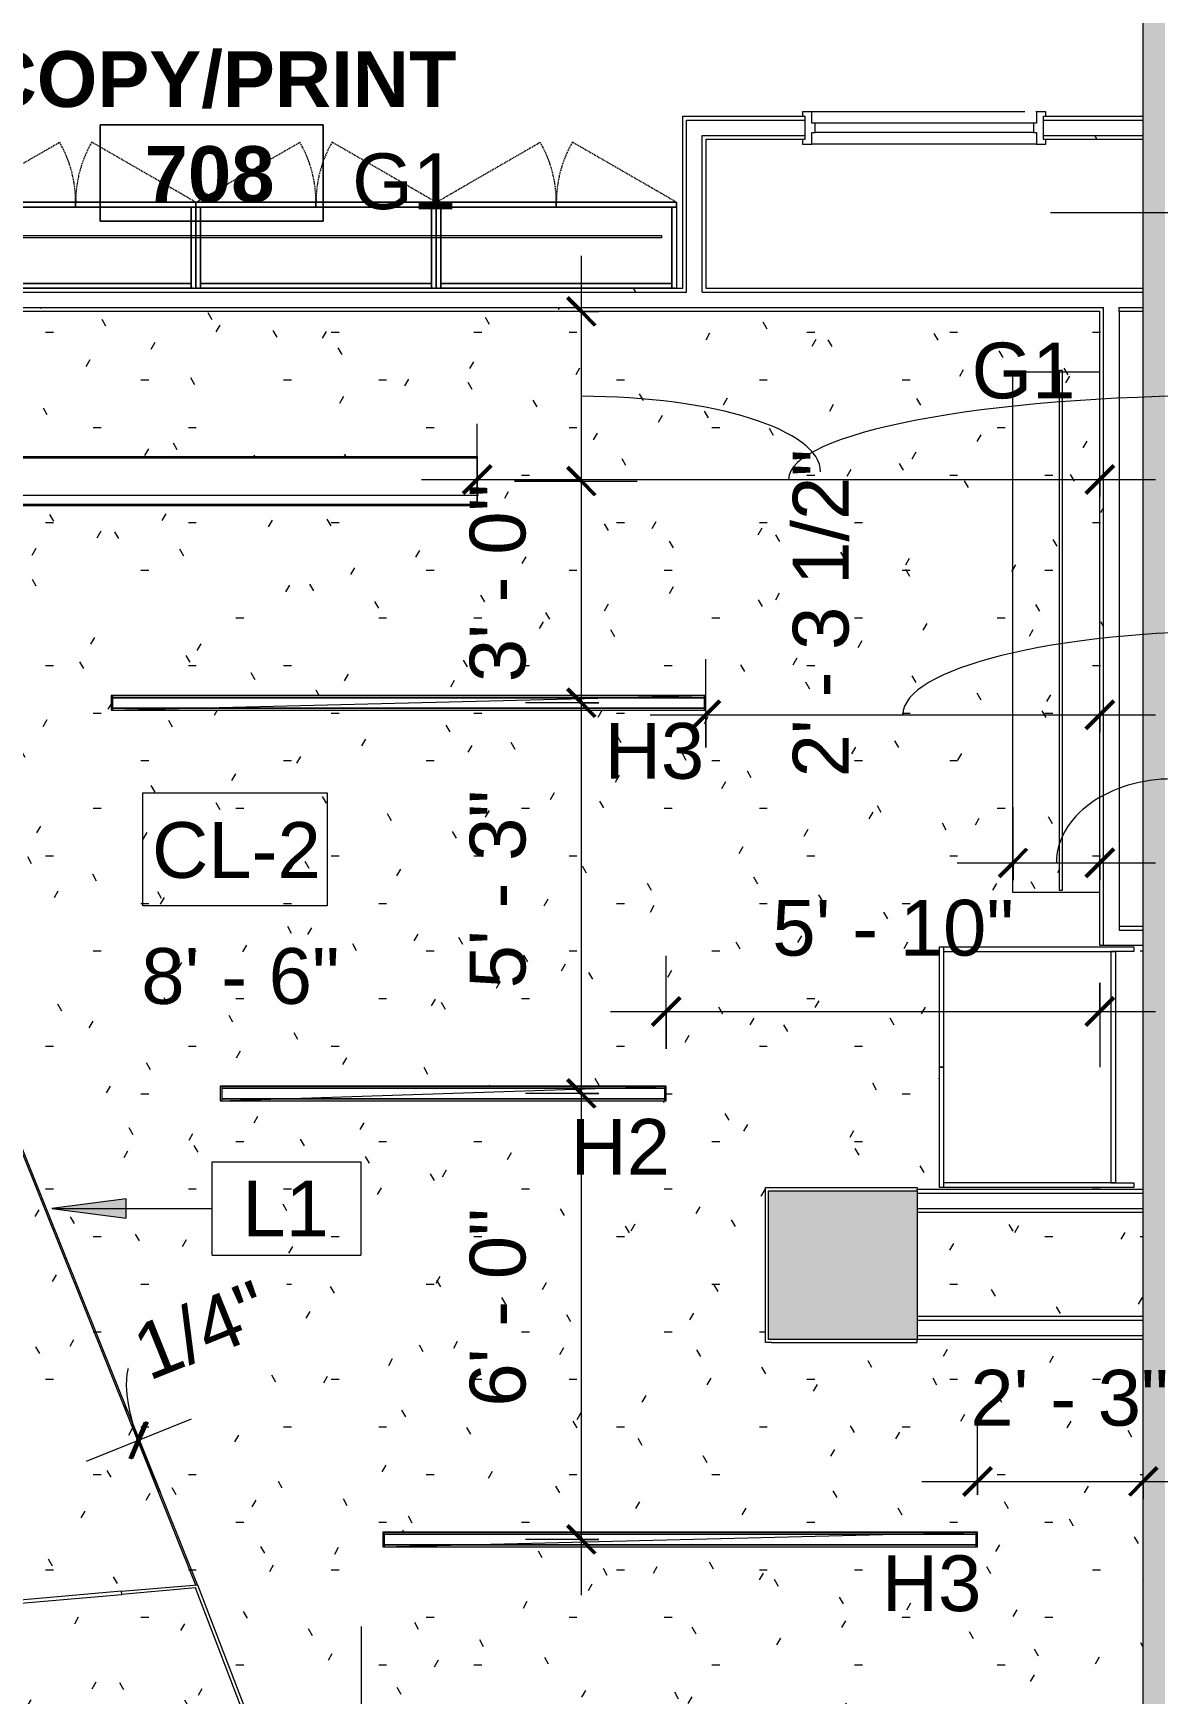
# Model space of a CAD drawing. Header units: inches. Extents: x 587 to 2050, y 1170 to 2086.
# Drawn here: x 950.3 to 1131.8, y 1316.3 to 1584.3 of the extents above; entities that cross this region are included whole.
import ezdxf

# ---------------------------------------------------------------- set-up
doc = ezdxf.new("R2010")
doc.units = ezdxf.units.IN
doc.header["$MEASUREMENT"] = 0
doc.linetypes.add('Dash', pattern=[0.25, 0.125, -0.125])
doc.linetypes.add('Hidden', pattern=[0.28125, 0.1875, -0.09375])
for name, color, linetype, lineweight in [('A-ANNO-DIMS', 211, 'Continuous', 9), ('A-ANNO-DIMS-96', 211, 'Continuous', 9), ('A-ANNO-KEYN', 231, 'Continuous', 9), ('A-AREA-IDEN', 2, 'Continuous', 9), ('A-CLNG', 13, 'Continuous', 13), ('A-CLNG-IDEN', 151, 'Continuous', 9), ('A-CLNG-PATT', 13, 'Continuous', 13), ('A-DETL', 90, 'Continuous', 9), ('A-DETL-GENF', 92, 'Continuous', 9), ('A-DOOR', 31, 'Continuous', 13), ('A-WALL', 113, 'Continuous', 13), ('A-WALL-PATT', 111, 'Continuous', 13), ('E-LITE-EQPM', 33, 'Continuous', 9), ('E-LITE-EQPM-IDEN', 33, 'Continuous', 9), ('I-WALL', 2, 'Continuous', 13), ('Q-CASE', 31, 'Continuous', 9), ('Q-CASE-HDLN', 31, 'Dash', 9), ('S-COLS', 52, 'Continuous', 13)]:
    doc.layers.add(name, color=color, linetype=linetype, lineweight=lineweight)
doc.styles.add('Arial', font='arial.ttf', dxfattribs={"height": 9})
doc.styles.add('Swis721 Lt BT', font='swissl.ttf', dxfattribs={"height": 9})
doc.styles.add('Swis721 Lt BT_B', font='', dxfattribs={"height": 9})
doc.styles.get('Swis721 Lt BT_B').set_extended_font_data('Swis721 Lt BT', bold=True)
doc.dimstyles.new('OTJ_-_3_32__Linear_-1_8__precision', dxfattribs={"dimscale": 12, "dimtxt": 9.497835, "dimasz": 0.375, "dimexe": 0.75, "dimexo": 0.5, "dimgap": 0.5, "dimtad": 1, "dimdec": 3, "dimrnd": 0.125, "dimzin": 3, "dimdsep": 46, "dimlunit": 4, "dimtxsty": 'Swis721 Lt BT', "dimblk1": 'OBLIQUE', "dimblk2": 'OBLIQUE', "dimsah": 1, "dimcen": 0.09, "dimdle": 0.75, "dimazin": 0, "dimtfac": 1, "dimtdec": 4, "dimtix": 1, "dimtmove": 1, "dimatfit": 3, "dimfxl": 1, "dimtvp": 1, "dimtfill": 1, "dimfrac": 2, "dimtolj": 1, "dimtzin": 0, "dimarcsym": 2})
doc.dimstyles.new('OTJ_-_3_32__Linear__1_2__Tolerance', dxfattribs={"dimscale": 12, "dimtxt": 9.497835, "dimasz": 0.375, "dimexe": 0.75, "dimexo": 0.5, "dimgap": 0.5, "dimtad": 1, "dimdec": 1, "dimrnd": 0.5, "dimzin": 3, "dimdsep": 46, "dimlunit": 4, "dimtxsty": 'Swis721 Lt BT', "dimblk1": 'OBLIQUE', "dimblk2": 'OBLIQUE', "dimsah": 1, "dimcen": 0.09, "dimdle": 0.75, "dimazin": 0, "dimtfac": 1, "dimtdec": 4, "dimtix": 1, "dimtmove": 0, "dimatfit": 3, "dimfxl": 1, "dimtvp": 1, "dimfrac": 2, "dimtolj": 1, "dimtzin": 0, "dimarcsym": 2})
doc.dimstyles.new('OTJ_-_3_32__Linear__1_2__Tolerance_1', dxfattribs={"dimscale": 12, "dimtxt": 9.497835, "dimasz": 0.375, "dimexe": 0.75, "dimexo": 0.5, "dimgap": 0.5, "dimtad": 1, "dimdec": 1, "dimrnd": 0.5, "dimzin": 3, "dimdsep": 46, "dimlunit": 4, "dimtxsty": 'Swis721 Lt BT', "dimblk1": 'OBLIQUE', "dimblk2": 'OBLIQUE', "dimsah": 1, "dimcen": 0.09, "dimdle": 0.75, "dimazin": 0, "dimtfac": 1, "dimtdec": 4, "dimtix": 1, "dimtmove": 1, "dimatfit": 3, "dimfxl": 1, "dimtvp": 1, "dimfrac": 2, "dimtolj": 1, "dimtzin": 0, "dimarcsym": 2})
pattern_1 = [(0, (0, 0), (30.72, 7.68), [1.267, -21.773, 1.267, -21.773, -122.88]), (0, (0, 0), (30.72, 7.68), [-46.08, 1.267, -44.813, 1.267, -21.773, -53.76]), (0, (0, 0), (30.72, 7.68), [-115.2, 1.267, -14.093, 1.267, -37.133]), (120, (11.52, 3.84), (-22.011075, 22.7643), [1.267, -21.773, 1.267, -21.773, -122.88]), (120, (11.52, 3.84), (-22.011075, 22.7643), [-46.08, 1.267, -44.813, 1.267, -21.773, -53.76]), (120, (11.52, 3.84), (-22.011075, 22.7643), [-115.2, 1.267, -14.093, 1.267, -37.133]), (240, (15.36, 19.2), (-8.708925, -30.4443), [1.267, -21.773, 1.267, -21.773, -122.88]), (240, (15.36, 19.2), (-8.708925, -30.4443), [-46.08, 1.267, -44.813, 1.267, -21.773, -53.76]), (240, (15.36, 19.2), (-8.708925, -30.4443), [-115.2, 1.267, -14.093, 1.267, -37.133])]

# ---------------------------------------------------------------- blocks, each defined once
blk = doc.blocks.new('Concrete-Rectangular-Column - 24_ x 24_-V1-REFLECTED CEILING PLAN')
at = {"layer": 'S-COLS', "lineweight": 9}
blk.add_hatch(color=7, dxfattribs=at).paths.add_polyline_path([(12, -12), (12, 12), (-12, 12), (-12, -12), (7.48, -12)], flags=0)
at = {"layer": 'S-COLS', "color": 8, "lineweight": 20}
for p, q in [((-12, 12), (12, 12)), ((-12, -12), (-12, 12)), ((12, 12), (12, -12)), ((12, -12), (-12, -12))]:
    blk.add_line(p, q, dxfattribs=at)
blk = doc.blocks.new('LED STRIP - 10 mm-7864499-REFLECTED CEILING PLAN')
at = {"layer": 'E-LITE-EQPM'}
for p, q in [((-75.09, -0.2), (-75.09, 0.2)), ((-75.09, 0.2), (75.09, 0.2)), ((75.09, 0.2), (75.09, -0.2)), ((75.09, -0.2), (-75.09, -0.2))]:
    blk.add_line(p, q, dxfattribs=at)
blk = doc.blocks.new('CW Cupbd1 - Fridge 80_h x 24_d - 2 Doors-7831195-REFLECTED CEILING PLAN')
at = {"layer": 'Q-CASE', "lineweight": 20}
for p, q in [((2, -2.36), (2.75, -2.36)), ((2, -33.06), (2, -2.36)), ((2.75, -2.36), (2.75, -6.06)), ((40.12, -2.36), (40.87, -2.36)), ((40.12, -6.06), (40.12, -2.36)), ((40.87, -2.36), (40.87, -33.06)), ((2.75, -6.06), (2.75, -5.31)), ((2.75, -5.31), (40.12, -5.31)), ((40.12, -5.31), (40.12, -6.06))]:
    blk.add_line(p, q, dxfattribs=at)
at = {"layer": 'Q-CASE'}
for p, q in [((2.75, -33.06), (2.75, -6.06)), ((2.75, -6.06), (40.12, -6.06)), ((40.12, -6.06), (40.12, -33.06)), ((21.43, -33.06), (2, -33.06)), ((2, -33.81), (2, -33.06)), ((2, -33.81), (21.43, -33.81)), ((40.12, -33.06), (2.75, -33.06)), ((21.43, -33.81), (21.43, -33.06)), ((40.87, -33.06), (21.43, -33.06)), ((21.43, -33.06), (21.43, -33.81)), ((21.43, -33.81), (40.87, -33.81)), ((40.87, -33.06), (40.87, -33.81))]:
    blk.add_line(p, q, dxfattribs=at)
blk = doc.blocks.new('LED STRIP - 10 mm-7892920-REFLECTED CEILING PLAN')
at = {"layer": 'E-LITE-EQPM'}
for p, q in [((42, 0.2), (-42, 0.2)), ((-42, 0.2), (-42, -0.2)), ((42, -0.2), (42, 0.2)), ((-42, -0.2), (42, -0.2))]:
    blk.add_line(p, q, dxfattribs=at)
blk = doc.blocks.new('Finelite HPW-1 8ft - 8_-X-X-7720241-REFLECTED CEILING PLAN')
at = {"layer": 'A-DETL-GENF'}
for p, q in [((48, 4), (-48, 4)), ((-48, 4), (-48, -4)), ((48, -4), (48, 4)), ((-48, -2.3125), (48, -2.3125)), ((-48, -4), (48, -4))]:
    blk.add_line(p, q, dxfattribs=at)
blk = doc.blocks.new('RECESSED_Cooper_NeoRay_Straight_Narrow_22DR - Recessed_Cooper_NeoRay_Straight_Narrow_8_-7736507-REFLECTED CEILING PLAN')
at = {"layer": 'E-LITE-EQPM'}
for p, q in [((1.19, 48), (-1.19, -48)), ((-1.19, -48), (-1.19, 48)), ((-1.19, 48), (1.19, 48)), ((-1.19, 47.75), (-0.84, 47.75)), ((-1.19, 47.75), (-1.19, -47.75)), ((-0.84, 47.75), (0.84, 47.75)), ((-0.84, 47.75), (-0.84, -47.75)), ((-0.84, -47.75), (-0.84, 47.75)), ((0.84, -47.75), (0.84, 47.75)), ((0.84, 47.75), (1.19, 47.75)), ((0.84, 47.75), (0.84, -47.75)), ((1.19, 48), (1.19, -48)), ((1.19, 47.75), (1.19, -47.75)), ((-0.84, -47.75), (-1.19, -47.75)), ((1.19, -48), (-1.19, -48)), ((0.84, -47.75), (-0.84, -47.75)), ((1.19, -47.75), (0.84, -47.75))]:
    blk.add_line(p, q, dxfattribs=at)
blk = doc.blocks.new('RECESSED_Cooper_NeoRay_Straight_Narrow_22DR - Recessed_Cooper_NeoRay_Straight_Narrow_6_-7732681-REFLECTED CEILING PLAN')
at = {"layer": 'E-LITE-EQPM'}
for p, q in [((1.19, 36), (-1.19, -36)), ((-1.19, -36), (-1.19, 36)), ((-1.19, 36), (1.19, 36)), ((-1.19, 35.75), (-0.84, 35.75)), ((-1.19, 35.75), (-1.19, -35.75)), ((-0.84, 35.75), (0.84, 35.75)), ((-0.84, 35.75), (-0.84, -35.75)), ((-0.84, -35.75), (-0.84, 35.75)), ((0.84, -35.75), (0.84, 35.75)), ((0.84, 35.75), (1.19, 35.75)), ((0.84, 35.75), (0.84, -35.75)), ((1.19, 36), (1.19, -36)), ((1.19, 35.75), (1.19, -35.75)), ((-0.84, -35.75), (-1.19, -35.75)), ((1.19, -36), (-1.19, -36)), ((0.84, -35.75), (-0.84, -35.75)), ((1.19, -35.75), (0.84, -35.75))]:
    blk.add_line(p, q, dxfattribs=at)
blk = doc.blocks.new('Door - Single - Solid Door-7801207-REFLECTED CEILING PLAN')
at = {"layer": 'A-DOOR', "lineweight": 9}
for p, q in [((-14.13, 2.54), (-15.63, 2.54)), ((-15.63, 2.54), (-15.63, 1.79)), ((-14.13, 2.54), (22.12, 2.54)), ((-14.13, 0.66), (-14.13, 2.54)), ((-13.63, 0.66), (-14.13, 0.66)), ((-13.63, 0.66), (21.62, 0.66)), ((-13.63, -0.84), (-13.63, 0.66)), ((21.62, 0.66), (21.62, -0.84)), ((22.12, 0.66), (21.62, 0.66)), ((22.12, 2.54), (22.12, 0.66)), ((23.62, 2.54), (22.12, 2.54)), ((23.62, 1.79), (23.62, 2.54)), ((-15.63, -1.96), (-15.63, -2.71)), ((-14.13, -0.84), (-13.63, -0.84)), ((-14.13, -2.71), (-14.13, -0.84)), ((-13.63, -0.84), (21.62, -0.84)), ((21.62, -0.84), (22.12, -0.84)), ((22.12, -0.84), (22.12, -2.71)), ((23.62, -2.71), (23.62, -1.96)), ((-15.63, -2.71), (-14.13, -2.71)), ((-14.13, -2.71), (-14.01, -2.71)), ((-12.26, -2.71), (22.12, -2.71)), ((22.12, -2.71), (23.62, -2.71))]:
    blk.add_line(p, q, dxfattribs=at)
blk = doc.blocks.new('CW Cupbd Ohead - 37_h x 13 7_8_d - 2 Doors - 1 Shelf-7874703-REFLECTED CEILING PLAN')
at = {"layer": 'Q-CASE'}
for p, q in [((2.75, -2.36), (2, -2.36)), ((2, -15.45), (2, -2.36)), ((2, -15.45), (2, -2.36)), ((2.75, -2.36), (2.75, -15.45)), ((2.75, -15.45), (2.75, -2.36)), ((2.75, -3.11), (2.75, -2.36)), ((2.75, -2.36), (40.03, -2.36)), ((2.75, -2.36), (2.75, -3.11)), ((40.78, -2.36), (40.03, -2.36)), ((40.03, -15.45), (40.03, -2.36)), ((40.03, -15.45), (40.03, -2.36)), ((40.03, -2.36), (40.03, -3.11)), ((40.03, -3.11), (40.03, -2.36)), ((40.78, -2.36), (40.78, -15.45)), ((40.78, -15.45), (40.78, -2.36)), ((40.03, -3.11), (2.75, -3.11)), ((2.75, -3.11), (40.03, -3.11)), ((40.03, -3.11), (2.75, -3.11)), ((2.75, -3.11), (2.75, -15.45)), ((2.75, -15.45), (2.75, -3.11)), ((2.75, -3.11), (40.03, -3.11)), ((40.03, -15.45), (40.03, -3.11)), ((40.03, -3.11), (40.03, -15.45)), ((2, -15.45), (21.39, -15.45)), ((21.39, -15.45), (2, -15.45)), ((2, -15.45), (2, -16.24)), ((2, -16.24), (2, -15.45)), ((2.75, -15.45), (2, -15.45)), ((2, -15.45), (2.75, -15.45)), ((2.75, -15.45), (40.03, -15.45)), ((40.03, -15.45), (2.75, -15.45)), ((21.39, -16.24), (21.39, -15.45)), ((21.39, -16.24), (21.39, -15.45)), ((40.78, -15.45), (21.39, -15.45)), ((21.39, -15.45), (40.78, -15.45)), ((21.39, -15.45), (21.39, -16.24)), ((21.39, -15.45), (21.39, -16.24)), ((40.78, -15.45), (40.03, -15.45)), ((40.03, -15.45), (40.78, -15.45)), ((40.78, -16.24), (40.78, -15.45)), ((40.78, -15.45), (40.78, -16.24)), ((2, -16.24), (21.39, -16.24)), ((21.39, -16.24), (2, -16.24)), ((40.78, -16.24), (21.39, -16.24)), ((21.39, -16.24), (40.78, -16.24))]:
    blk.add_line(p, q, dxfattribs=at)
at = {"layer": 'Q-CASE', "linetype": 'Hidden'}
for p, q in [((2, -16.24), (18.79, -25.93)), ((40.78, -16.24), (23.99, -25.93))]:
    blk.add_line(p, q, dxfattribs=at)
for centre, start, end in [((2, -16.24), 330, 0.5), ((40.78, -16.24), 179.5, 210)]:
    blk.add_arc(centre, 19.39, start, end, dxfattribs=at)
at = {"layer": 'Q-CASE-HDLN'}
for p, q in [((2, -16.24), (2, -2.36)), ((2, -2.36), (40.78, -2.36)), ((40.78, -2.36), (40.78, -16.24)), ((40.78, -16.24), (2, -16.24))]:
    blk.add_line(p, q, dxfattribs=at)
blk = doc.blocks.new('Room Tag - Room Name and Number-3379422-REFLECTED CEILING PLAN')
at = {"layer": 'A-AREA-IDEN'}
for p, q in [((-0.1881, -0.1636), (-0.1881, -0.0018)), ((-0.1881, -0.0018), (0.1869, -0.0018)), ((0.1869, -0.0018), (-0.1881, -0.0018)), ((-0.1881, -0.0018), (-0.1881, -0.1636)), ((0.1869, -0.0018), (0.1869, -0.1636)), ((0.1869, -0.1636), (0.1869, -0.0018)), ((0.1869, -0.1636), (-0.1881, -0.1636)), ((-0.1881, -0.1636), (0.1869, -0.1636))]:
    blk.add_line(p, q, dxfattribs=at)
blk = doc.blocks.new('DIMBLOCK22-REFLECTED CEILING PLAN')
at = {"layer": 'A-ANNO-DIMS-96', "transparency": 16777216}
for p, q in [((975.8, 1360.63), (958.87, 1353.82)), ((966.17, 1359.8), (970.57, 1348.83)), ((967.22, 1357.18), (966.17, 1359.8)), ((966.4, 1359.89), (970.81, 1348.92)), ((967.45, 1357.27), (966.4, 1359.89))]:
    blk.add_line(p, q, dxfattribs=at)
at = {"layer": 'A-ANNO-DIMS-96', "lineweight": 50, "transparency": 16777216}
for p, q in [((967.22, 1357.18), (968.47, 1360.11)), ((967.45, 1357.27), (968.7, 1360.2)), ((967.22, 1357.18), (965.97, 1354.25)), ((967.45, 1357.27), (966.2, 1354.35))]:
    blk.add_line(p, q, dxfattribs=at)
at = {"layer": 'A-ANNO-DIMS-96', "transparency": 16777216}
blk.add_ellipse((972.04, 1359.12), major_axis=(-4.76, 11.84), ratio=0.397534, start_param=0, end_param=1.570796, dxfattribs=at)
at = {"layer": 'A-ANNO-DIMS-96', "color": 0, "transparency": 16777216, "insert": (965.61, 1375.11), "char_height": 9, "width": 24.2421, "attachment_point": 1, "rotation": 21.8965, "line_spacing_factor": 1.005062, "style": 'Swis721 Lt BT', "bg_fill": 3, "box_fill_scale": 1.25, "bg_fill_color": 256, "bg_fill_true_color": 13158600, "bg_fill_transparency": 0}
blk.add_mtext('1/4"', dxfattribs=at)
blk = doc.blocks.new('_Oblique')
at = {"color": 0, "linetype": 'ByBlock', "lineweight": -2}
blk.add_line((-0.5, -0.5), (0.5, 0.5), dxfattribs=at)
blk = doc.blocks.new('Keynote Tag - Keynote Number - Boxed-135510-REFLECTED CEILING PLAN')
at = {"layer": 'A-ANNO-KEYN'}
for p, q in [((-0.125, -0.0792), (-0.125, 0.0781)), ((-0.125, 0.0781), (0.125, 0.0781)), ((0.125, 0.0781), (0.125, -0.0792)), ((-0.125, -0.0792), (0.125, -0.0792))]:
    blk.add_line(p, q, dxfattribs=at)
blk = doc.blocks.new('DIMBLOCK31-REFLECTED CEILING PLAN')
at = {"layer": 'A-ANNO-DIMS-96', "lineweight": 50, "transparency": 16777216}
for p, q in [((1038.8, 1413.19), (1036.55, 1415.44)), ((1038.8, 1413.19), (1041.05, 1410.94)), ((1038.8, 1341.22), (1036.55, 1343.47)), ((1038.8, 1341.22), (1041.05, 1338.97))]:
    blk.add_line(p, q, dxfattribs=at)
at = {"layer": 'A-ANNO-DIMS-96', "transparency": 16777216}
for p, q in [((1041.61, 1413.19), (1029.8, 1413.19)), ((1038.8, 1332.22), (1038.8, 1413.19)), ((1038.8, 1413.19), (1041.61, 1413.19)), ((1041.61, 1341.22), (1029.8, 1341.22)), ((1038.8, 1341.22), (1041.61, 1341.22))]:
    blk.add_line(p, q, dxfattribs=at)
at = {"layer": 'A-ANNO-DIMS-96', "color": 0, "transparency": 16777216, "insert": (1020.78, 1362.65), "char_height": 9, "width": 34.9159, "attachment_point": 1, "rotation": 90, "line_spacing_factor": 1.005062, "style": 'Swis721 Lt BT'}
blk.add_mtext('6\' - 0"', dxfattribs=at)
blk = doc.blocks.new('DIMBLOCK32-REFLECTED CEILING PLAN')
at = {"layer": 'A-ANNO-DIMS-96', "lineweight": 50, "transparency": 16777216}
for p, q in [((1038.8, 1476.22), (1036.55, 1478.47)), ((1038.8, 1476.22), (1041.05, 1473.97)), ((1038.8, 1413.19), (1036.55, 1415.44)), ((1038.8, 1413.19), (1041.05, 1410.94))]:
    blk.add_line(p, q, dxfattribs=at)
at = {"layer": 'A-ANNO-DIMS-96', "transparency": 16777216}
for p, q in [((1041.61, 1476.22), (1029.8, 1476.22)), ((1038.8, 1413.19), (1038.8, 1476.22)), ((1038.8, 1476.22), (1041.61, 1476.22)), ((1041.61, 1413.19), (1029.8, 1413.19)), ((1038.8, 1413.19), (1041.61, 1413.19))]:
    blk.add_line(p, q, dxfattribs=at)
at = {"layer": 'A-ANNO-DIMS-96', "color": 0, "transparency": 16777216, "insert": (1020.78, 1430.15), "char_height": 9, "width": 34.9159, "attachment_point": 1, "rotation": 90, "line_spacing_factor": 1.005062, "style": 'Swis721 Lt BT'}
blk.add_mtext('5\' - 3"', dxfattribs=at)
blk = doc.blocks.new('DIMBLOCK33-REFLECTED CEILING PLAN')
at = {"layer": 'A-ANNO-DIMS-96', "lineweight": 50, "transparency": 16777216}
for p, q in [((1038.8, 1512), (1036.55, 1514.25)), ((1038.8, 1512), (1041.05, 1509.75)), ((1038.8, 1476.22), (1036.55, 1478.47)), ((1038.8, 1476.22), (1041.05, 1473.97))]:
    blk.add_line(p, q, dxfattribs=at)
at = {"layer": 'A-ANNO-DIMS-96', "transparency": 16777216}
for p, q in [((1028, 1512), (1047.8, 1512)), ((1038.8, 1512), (1028, 1512)), ((1038.8, 1476.22), (1038.8, 1512)), ((1041.61, 1476.22), (1029.8, 1476.22)), ((1038.8, 1476.22), (1041.61, 1476.22))]:
    blk.add_line(p, q, dxfattribs=at)
at = {"layer": 'A-ANNO-DIMS-96', "color": 0, "transparency": 16777216, "insert": (1020.78, 1479.56), "char_height": 9, "width": 34.9159, "attachment_point": 1, "rotation": 90, "line_spacing_factor": 1.005062, "style": 'Swis721 Lt BT'}
blk.add_mtext('3\' - 0"', dxfattribs=at)
blk = doc.blocks.new('DIMBLOCK34-REFLECTED CEILING PLAN')
at = {"layer": 'A-ANNO-DIMS-96', "transparency": 16777216}
for p, q in [((1038.8, 1512), (1038.8, 1548.38)), ((1041.61, 1539.38), (1029.8, 1539.38)), ((1038.8, 1539.38), (1041.61, 1539.38)), ((1028, 1512), (1047.8, 1512)), ((1038.8, 1512), (1028, 1512))]:
    blk.add_line(p, q, dxfattribs=at)
at = {"layer": 'A-ANNO-DIMS-96', "lineweight": 50, "transparency": 16777216}
for p, q in [((1038.8, 1539.38), (1036.55, 1541.63)), ((1038.8, 1539.38), (1041.05, 1537.13)), ((1038.8, 1512), (1036.55, 1514.25)), ((1038.8, 1512), (1041.05, 1509.75))]:
    blk.add_line(p, q, dxfattribs=at)
at = {"layer": 'A-ANNO-DIMS-96', "transparency": 16777216}
blk.add_ellipse((1038.8, 1513.49), major_axis=(38.62, 0), ratio=0.315927, start_param=0, end_param=1.570796, dxfattribs=at)
at = {"layer": 'A-ANNO-DIMS-96', "color": 0, "transparency": 16777216, "insert": (1072.93, 1464.19), "char_height": 9, "width": 59.1579, "attachment_point": 1, "rotation": 90, "line_spacing_factor": 1.005062, "style": 'Swis721 Lt BT'}
blk.add_mtext('2\' - 3 1/2"', dxfattribs=at)
blk = doc.blocks.new('DIMBLOCK35-REFLECTED CEILING PLAN')
at = {"layer": 'A-ANNO-DIMS-96', "transparency": 16777216}
for p, q in [((1102.75, 1348.41), (1102.75, 1359.57)), ((1129.5, 1347.75), (1129.5, 1359.57)), ((1093.75, 1350.57), (1138.5, 1350.57)), ((1102.75, 1350.57), (1102.75, 1348.41)), ((1129.5, 1350.57), (1129.5, 1347.75))]:
    blk.add_line(p, q, dxfattribs=at)
at = {"layer": 'A-ANNO-DIMS-96', "lineweight": 50, "transparency": 16777216}
for p, q in [((1102.75, 1350.57), (1100.5, 1348.32)), ((1102.75, 1350.57), (1105, 1352.82)), ((1129.5, 1350.57), (1127.25, 1348.32)), ((1129.5, 1350.57), (1131.75, 1352.82))]:
    blk.add_line(p, q, dxfattribs=at)
at = {"layer": 'A-ANNO-DIMS-96', "color": 0, "transparency": 16777216, "insert": (1101.58, 1368.58), "char_height": 9, "width": 34.9159, "attachment_point": 1, "line_spacing_factor": 1.005062, "style": 'Swis721 Lt BT'}
blk.add_mtext('2\' - 3"', dxfattribs=at)
blk = doc.blocks.new('DIMBLOCK36-REFLECTED CEILING PLAN')
at = {"layer": 'A-ANNO-DIMS-96', "transparency": 16777216}
for p, q in [((1052.5, 1420.38), (1052.5, 1435.41)), ((1122.47, 1431.06), (1122.47, 1417.41)), ((1122.47, 1426.41), (1122.47, 1431.06)), ((1043.5, 1426.41), (1131.47, 1426.41)), ((1052.5, 1426.41), (1052.5, 1420.38))]:
    blk.add_line(p, q, dxfattribs=at)
at = {"layer": 'A-ANNO-DIMS-96', "lineweight": 50, "transparency": 16777216}
for p, q in [((1052.5, 1426.41), (1054.75, 1428.66)), ((1122.47, 1426.41), (1124.72, 1428.66)), ((1052.5, 1426.41), (1050.25, 1424.16)), ((1122.47, 1426.41), (1120.22, 1424.16))]:
    blk.add_line(p, q, dxfattribs=at)
at = {"layer": 'A-ANNO-DIMS-96', "color": 0, "transparency": 16777216, "insert": (1069.62, 1444.43), "char_height": 9, "width": 42.8759, "attachment_point": 1, "line_spacing_factor": 1.005062, "style": 'Swis721 Lt BT'}
blk.add_mtext('5\' - 10"', dxfattribs=at)
blk = doc.blocks.new('DIMBLOCK37-REFLECTED CEILING PLAN')
at = {"layer": 'A-ANNO-DIMS-96', "transparency": 16777216}
for p, q in [((1058.9, 1469.03), (1058.9, 1483.28)), ((1122.47, 1471.46), (1122.47, 1483.28)), ((1049.9, 1474.28), (1131.47, 1474.28)), ((1058.9, 1474.28), (1058.9, 1469.03)), ((1122.47, 1474.28), (1122.47, 1471.46))]:
    blk.add_line(p, q, dxfattribs=at)
at = {"layer": 'A-ANNO-DIMS-96', "lineweight": 50, "transparency": 16777216}
for p, q in [((1058.9, 1474.28), (1061.15, 1476.53)), ((1122.47, 1474.28), (1124.72, 1476.53)), ((1058.9, 1474.28), (1056.65, 1472.03)), ((1122.47, 1474.28), (1120.22, 1472.03))]:
    blk.add_line(p, q, dxfattribs=at)
at = {"layer": 'A-ANNO-DIMS-96', "transparency": 16777216}
blk.add_ellipse((1145.17, 1474.28), major_axis=(-54.49, 0), ratio=0.248456, start_param=4.712389, end_param=6.283185, dxfattribs=at)
at = {"layer": 'A-ANNO-DIMS-96', "color": 0, "transparency": 16777216, "insert": (1145.17, 1492.29), "char_height": 9, "width": 59.1579, "attachment_point": 1, "line_spacing_factor": 1.005062, "style": 'Swis721 Lt BT'}
blk.add_mtext('5\' - 3 1/2"', dxfattribs=at)
blk = doc.blocks.new('DIMBLOCK38-REFLECTED CEILING PLAN')
at = {"layer": 'A-ANNO-DIMS-96', "transparency": 16777216}
for p, q in [((1022, 1509.44), (1022, 1521.26)), ((1122.47, 1509.44), (1122.47, 1521.26)), ((1013, 1512.26), (1131.47, 1512.26)), ((1022, 1512.26), (1022, 1509.44)), ((1122.47, 1512.26), (1122.47, 1509.44))]:
    blk.add_line(p, q, dxfattribs=at)
at = {"layer": 'A-ANNO-DIMS-96', "lineweight": 50, "transparency": 16777216}
for p, q in [((1022, 1512.26), (1024.25, 1514.51)), ((1122.47, 1512.26), (1124.72, 1514.51)), ((1022, 1512.26), (1019.75, 1510.01)), ((1122.47, 1512.26), (1120.22, 1510.01))]:
    blk.add_line(p, q, dxfattribs=at)
at = {"layer": 'A-ANNO-DIMS-96', "transparency": 16777216}
blk.add_ellipse((1142.81, 1512.26), major_axis=(-70.57, 0), ratio=0.191831, start_param=4.712389, end_param=6.283185, dxfattribs=at)
at = {"layer": 'A-ANNO-DIMS-96', "color": 0, "transparency": 16777216, "insert": (1142.81, 1530.27), "char_height": 9, "width": 59.1579, "attachment_point": 1, "line_spacing_factor": 1.005062, "style": 'Swis721 Lt BT'}
blk.add_mtext('8\' - 4 1/2"', dxfattribs=at)
blk = doc.blocks.new('DIMBLOCK53-REFLECTED CEILING PLAN')
at = {"layer": 'A-ANNO-DIMS-96', "transparency": 16777216}
for p, q in [((1108.47, 1447.59), (1108.47, 1459.41)), ((1122.47, 1447.59), (1122.47, 1459.41)), ((1099.47, 1450.41), (1131.47, 1450.41)), ((1108.47, 1450.41), (1108.47, 1447.59)), ((1122.47, 1450.41), (1122.47, 1447.59))]:
    blk.add_line(p, q, dxfattribs=at)
at = {"layer": 'A-ANNO-DIMS-96', "lineweight": 50, "transparency": 16777216}
for p, q in [((1108.47, 1450.41), (1110.72, 1452.66)), ((1122.47, 1450.41), (1124.72, 1452.66)), ((1108.47, 1450.41), (1106.22, 1448.16)), ((1122.47, 1450.41), (1120.22, 1448.16))]:
    blk.add_line(p, q, dxfattribs=at)
at = {"layer": 'A-ANNO-DIMS-96', "transparency": 16777216}
blk.add_ellipse((1134.25, 1450.41), major_axis=(18.78, 0), ratio=0.720784, start_param=1.570796, end_param=3.141593, dxfattribs=at)
at = {"layer": 'A-ANNO-DIMS-96', "color": 0, "transparency": 16777216, "insert": (1134.25, 1468.43), "char_height": 9, "width": 34.9159, "attachment_point": 1, "line_spacing_factor": 1.005062, "style": 'Swis721 Lt BT'}
blk.add_mtext('1\' - 2"', dxfattribs=at)

msp = doc.modelspace()

# ---------------------------------------------------------------- hatches: boundary and pattern name
at = {"layer": 'A-ANNO-KEYN'}
msp.add_hatch(color=256, dxfattribs=at).paths.add_polyline_path([(953.3624, 1394.6305), (965.3624, 1393.0507), (965.3624, 1396.2103)], flags=0)
at = {"layer": 'A-CLNG-PATT'}
h = msp.add_hatch(dxfattribs=at)
h.set_pattern_fill('FP_1', color=256, style=0, pattern_type=2)
h.set_pattern_definition(pattern_1)
h.paths.add_polyline_path([(928.7775, 1301.2804), (988.8295, 1301.2804), (976.5038, 1333.39), (828.625, 1320.4523), (828.625, 1301.2804), (926, 1301.2804)], flags=0)
h.paths.add_polyline_path([(1129.1725, 1301.7804), (1129.5, 1301.7804), (1129.5, 1373.5), (1093, 1373.5), (1093, 1373), (1068.5, 1373), (1068.5, 1398), (1093, 1398), (1093, 1397.7512), (1129.5, 1397.7512), (1129.5, 1437.0637), (1122.4672, 1437.0637), (1122.4672, 1539.375), (827.0927, 1539.375), (827.0927, 1535.9375), (826, 1535.9375), (826, 1320.7245), (976.8356, 1333.9209), (989.1732, 1301.7804), (1129.1548, 1301.7804)], flags=0)
h.paths.add_polyline_path([(1102.75, 1340.0304), (1006.75, 1340.0304), (1006.75, 1342.4054), (1102.75, 1342.4054)], flags=0)
h.paths.add_polyline_path([(935.5633, 1367.125), (871, 1367.125), (871, 1369.5), (942.5, 1369.5), (942.5, 1367.125)], flags=0)
h.paths.add_polyline_path([(853, 1373.5), (829, 1373.5), (829, 1397.5), (853, 1397.5)], flags=0)
h.paths.add_polyline_path([(1126.0825, 1377.25), (1129.5, 1377.25), (1129.5, 1394.0012), (1093, 1394.0012), (1093, 1377.25), (1112.5969, 1377.25)], flags=0)
h.paths.add_polyline_path([(1097.2797, 1398), (1096.5297, 1398), (1096.5297, 1436.8762), (1127.9825, 1436.8762), (1127.9825, 1436.1262), (1125.0297, 1436.1262), (1125.0297, 1398.75), (1127.9825, 1398.75), (1127.9825, 1398), (1100.7818, 1398)], flags=0)
h.paths.add_polyline_path([(1052.5, 1412), (980.5, 1412), (980.5, 1414.375), (1052.5, 1414.375)], flags=0)
h.paths.add_polyline_path([(911.5, 1434.0012), (864, 1434.0012), (864, 1436.3762), (911.5, 1436.3762), (911.5, 1434.3502)], flags=0)
h.paths.add_polyline_path([(1116.3937, 1445.9304), (1116, 1445.9304), (1116, 1529.9304), (1116.3937, 1529.9304), (1116.3937, 1446.2623)], flags=0)
h.paths.add_polyline_path([(980.5, 1475.0304), (962.9047, 1475.0304), (962.9047, 1477.4054), (1058.9047, 1477.4054), (1058.9047, 1475.0304), (1006.75, 1475.0304)], flags=0)
h.paths.add_polyline_path([(864, 1496.125), (846, 1496.125), (846, 1498.5), (893.5, 1498.5), (893.5, 1496.125)], flags=0)
h.paths.add_polyline_path([(935.5633, 1508.3012), (926, 1508.3012), (926, 1515.6988), (1022, 1515.6988), (1022, 1508.3012), (953.2534, 1508.3012)], flags=0)
at = {"layer": 'A-WALL-PATT', "lineweight": 9}
msp.add_hatch(color=7, dxfattribs=at).paths.add_polyline_path([(1129.5, 1305.7804), (1133, 1305.7804), (1133, 1765.0841), (1131.5, 1765.0841), (1131.5, 1763.0841), (1131, 1763.5841), (1131, 1765.0841), (1129.5, 1765.0841), (1129.5, 1340.0304)], flags=0)
h = msp.add_hatch(dxfattribs=at)
h.set_pattern_fill('FP_1', color=256, style=0, pattern_type=2)
h.set_pattern_definition(pattern_1)
h.paths.add_polyline_path([(1058.9047, 1567.125), (1074.8899, 1567.125), (1074.8899, 1567.75), (1058.9047, 1567.75)], flags=0)
h.paths.add_polyline_path([(1122.4672, 1567.125), (1129.5, 1567.125), (1129.5, 1567.75), (1113.3899, 1567.75), (1113.3899, 1567.125)], flags=0)
h = msp.add_hatch(dxfattribs=at)
h.set_pattern_fill('FP_1', color=256, style=0, pattern_type=2)
h.set_pattern_definition(pattern_1)
h.paths.add_polyline_path([(1113.3899, 1542.5), (1129.5, 1542.5), (1129.5, 1543.125), (1058.2797, 1543.125), (1058.2797, 1542.5), (1109.7373, 1542.5)], flags=0)
h.paths.add_polyline_path([(926, 1542.5), (1055.7797, 1542.5), (1055.7797, 1543.125), (897.375, 1543.125), (897.375, 1542.5), (899.75, 1542.5)], flags=0)
h = msp.add_hatch(dxfattribs=at)
h.set_pattern_fill('FP_1', color=256, style=0, pattern_type=2)
h.set_pattern_definition(pattern_1)
h.paths.add_polyline_path([(1058.2797, 1539.375), (1123.0922, 1539.375), (1123.0922, 1540), (893.125, 1540), (893.125, 1539.375), (1055.7797, 1539.375)], flags=0)
h.paths.add_polyline_path([(1129.5, 1539.375), (1129.4883, 1540), (1125.5922, 1540), (1125.5922, 1539.375), (1129.0005, 1539.375)], flags=0)
h = msp.add_hatch(dxfattribs=at)
h.set_pattern_fill('FP_1', color=256, style=0, pattern_type=2)
h.set_pattern_definition(pattern_1)
h.paths.add_polyline_path([(1123.0922, 1437.0637), (1123.0922, 1539.375), (1122.4672, 1539.375), (1122.4672, 1437.0637)], flags=0)
h = msp.add_hatch(dxfattribs=at)
h.set_pattern_fill('FP_1', color=256, style=0, pattern_type=2)
h.set_pattern_definition(pattern_1)
h.paths.add_polyline_path([(1109.7373, 1397.1262), (1129.5, 1397.1262), (1129.5, 1397.7512), (1093, 1397.7512), (1093, 1397.1262), (1106.7458, 1397.1262)], flags=0)

# ---------------------------------------------------------------- linework, layer by layer
at = {"layer": 'A-ANNO-KEYN'}
for p, q in [((965.3624, 1396.2103), (953.3624, 1394.6305)), ((965.3624, 1393.0507), (965.3624, 1396.2103)), ((953.3624, 1394.6305), (965.3624, 1393.0507)), ((953.3624, 1394.6305), (979.2361, 1394.6305))]:
    msp.add_line(p, q, dxfattribs=at)
at = {"layer": 'A-AREA-IDEN'}
for p, q in [((1114.5213, 1555.3237), (1141.3514, 1555.3426)), ((1003.2443, 1327.1993), (1003.2443, 1292.7709))]:
    msp.add_line(p, q, dxfattribs=at)
at = {"layer": 'A-CLNG'}
for p, q in [((1022, 1515.6988), (926, 1515.6988)), ((1022, 1508.3012), (1022, 1515.6988)), ((926, 1508.3012), (1022, 1508.3012)), ((1058.9047, 1477.4054), (962.9047, 1477.4054)), ((962.9047, 1477.4054), (962.9047, 1475.0304)), ((1058.9047, 1475.0304), (1058.9047, 1477.4054)), ((962.9047, 1475.0304), (1058.9047, 1475.0304)), ((1052.5, 1414.375), (980.5, 1414.375)), ((980.5, 1414.375), (980.5, 1412)), ((1052.5, 1412), (1052.5, 1414.375)), ((980.5, 1412), (1052.5, 1412)), ((1069.5, 1373), (1093, 1373)), ((1093, 1373), (1093, 1373.5)), ((1102.75, 1342.4054), (1006.75, 1342.4054)), ((1006.75, 1342.4054), (1006.75, 1340.0304)), ((1006.75, 1340.0304), (1102.75, 1340.0304)), ((1102.75, 1340.0304), (1102.75, 1342.4054))]:
    msp.add_line(p, q, dxfattribs=at)
at = {"layer": 'A-CLNG-IDEN', "flags": 128}
msp.add_lwpolyline([(968.0093, 1461.7254), (997.7684, 1461.7254), (997.7684, 1443.4562), (968.0093, 1443.4562)], close=True, dxfattribs=at)
at = {"layer": 'A-DETL'}
for p, q in [((976.6036, 1333.8277), (893.9886, 1539.375)), ((976.8356, 1333.9209), (894.258, 1539.375)), ((1108.4672, 1445.6262), (1108.4672, 1529.6262)), ((1108.4672, 1529.6262), (1122.4672, 1529.6262)), ((1122.4672, 1445.6262), (1108.4672, 1445.6262))]:
    msp.add_line(p, q, dxfattribs=at)
at = {"layer": 'A-WALL'}
for p, q in [((1055.7797, 1542.5), (1055.7797, 1570.25)), ((1055.7797, 1570.25), (1074.8899, 1570.25)), ((1058.2797, 1542.5), (1058.2797, 1567.75)), ((1058.2797, 1567.75), (1074.8899, 1567.75)), ((1113.3899, 1570.25), (1129.5, 1570.25)), ((1113.3899, 1567.75), (1129.5, 1567.75)), ((897.375, 1542.5), (1055.7797, 1542.5)), ((1058.2797, 1542.5), (1129.5, 1542.5)), ((893.75, 1540), (1123.0922, 1540)), ((1123.0922, 1437.0637), (1123.0922, 1540)), ((1125.5922, 1540), (1129.5, 1540)), ((1125.5922, 1539.375), (1125.5922, 1540)), ((1125.5922, 1440.1887), (1125.5922, 1439.5637)), ((1125.5922, 1439.5637), (1129.5, 1439.5637)), ((1093, 1397.5), (1093, 1397.7512)), ((1093, 1397.1262), (1129.5, 1397.1262)), ((1093, 1394.6262), (1129.5, 1394.6262)), ((1093, 1376.625), (1129.5, 1376.625)), ((1093, 1374.125), (1129.5, 1374.125))]:
    msp.add_line(p, q, dxfattribs=at)
at = {"layer": 'I-WALL', "color": 8, "lineweight": 20}
msp.add_line((1129.5, 1305.7804), (1129.5, 1765.0841), dxfattribs=at)
at = {"layer": 'I-WALL'}
for p, q in [((1055.1547, 1543.125), (1055.1547, 1570.875)), ((1055.1547, 1570.875), (1074.8899, 1570.875)), ((1074.8899, 1570.875), (1074.8899, 1567.125)), ((1113.3899, 1567.125), (1113.3899, 1570.875)), ((1113.3899, 1570.875), (1129.5, 1570.875)), ((1058.9047, 1567.125), (1058.9047, 1543.125)), ((1074.8899, 1567.125), (1058.9047, 1567.125)), ((1129.5, 1567.125), (1113.3899, 1567.125)), ((898, 1543.125), (1055.1547, 1543.125)), ((1058.9047, 1543.125), (1129.5, 1543.125)), ((1122.4672, 1539.375), (893.125, 1539.375)), ((1122.4672, 1437.0637), (1122.4672, 1539.375)), ((1129.5, 1539.375), (1125.5922, 1539.375)), ((1125.5922, 1539.375), (1125.5922, 1440.1887)), ((1125.5922, 1440.1887), (1129.5, 1440.1887)), ((1129.5, 1437.0637), (1122.4672, 1437.0637)), ((1068.5, 1398), (1093, 1398)), ((1068.5, 1373), (1068.5, 1398)), ((1093, 1398), (1093, 1397.7512)), ((1093, 1397.7512), (1129.5, 1397.7512)), ((1129.5, 1394.0012), (1093, 1394.0012)), ((1093, 1377.25), (1129.5, 1377.25)), ((1069.5, 1373), (1068.5, 1373)), ((1129.5, 1373.5), (1093, 1373.5)), ((964.5969, 1332.8502), (976.8356, 1333.9209)), ((964.6405, 1332.3521), (964.5969, 1332.8502)), ((976.5038, 1333.39), (964.6405, 1332.3521)), ((988.8295, 1301.2804), (976.5038, 1333.39)), ((976.8356, 1333.9209), (989.1732, 1301.7804))]:
    msp.add_line(p, q, dxfattribs=at)
at = {"layer": 'I-WALL', "lineweight": 9}
for p, q in [((964.5969, 1332.8502), (928.7339, 1329.7126)), ((928.7775, 1329.2145), (964.6405, 1332.3521))]:
    msp.add_line(p, q, dxfattribs=at)

# ---------------------------------------------------------------- block references
at = {"layer": 'A-AREA-IDEN', "xscale": 95.99999999999994, "yscale": 95.99999999999994, "zscale": 95.99999999999994}
msp.add_blockref('Room Tag - Room Name and Number-3379422-REFLECTED CEILING PLAN', (979.2001, 1569.6573), dxfattribs=at)
at = {"layer": 'A-DOOR', "rotation": 180}
msp.add_blockref('Door - Single - Solid Door-7801207-REFLECTED CEILING PLAN', (1098.134, 1568.9112), dxfattribs=at)
at = {"layer": 'E-LITE-EQPM', "rotation": 180}
msp.add_blockref('LED STRIP - 10 mm-7864499-REFLECTED CEILING PLAN', (976.6515, 1551.4469), dxfattribs=at)
at = {"layer": 'E-LITE-EQPM', "extrusion": (0, 0, -1)}
for name, p, rotation in [('LED STRIP - 10 mm-7892920-REFLECTED CEILING PLAN', (-1116.1969, 1487.9304), 269.9999999999998), ('RECESSED_Cooper_NeoRay_Straight_Narrow_22DR - Recessed_Cooper_NeoRay_Straight_Narrow_8_-7736507-REFLECTED CEILING PLAN', (-1010.9047, 1476.2179), 269.9999999999999), ('RECESSED_Cooper_NeoRay_Straight_Narrow_22DR - Recessed_Cooper_NeoRay_Straight_Narrow_6_-7732681-REFLECTED CEILING PLAN', (-1016.5, 1413.1875), 269.9999999999999), ('RECESSED_Cooper_NeoRay_Straight_Narrow_22DR - Recessed_Cooper_NeoRay_Straight_Narrow_8_-7736507-REFLECTED CEILING PLAN', (-1054.75, 1341.2179), 269.9999999999999)]:
    msp.add_blockref(name, p, dxfattribs=dict(at, rotation=rotation))
msp.add_blockref('Finelite HPW-1 8ft - 8_-X-X-7720241-REFLECTED CEILING PLAN', (-974, 1512), dxfattribs=at)
at = {"layer": 'Q-CASE'}
for name, p, rotation in [('CW Cupbd Ohead - 37_h x 13 7_8_d - 2 Doors - 1 Shelf-7874703-REFLECTED CEILING PLAN', (978.5728, 1540.7628), 180), ('CW Cupbd Ohead - 37_h x 13 7_8_d - 2 Doors - 1 Shelf-7874703-REFLECTED CEILING PLAN', (1017.3615, 1540.7628), 180), ('CW Cupbd Ohead - 37_h x 13 7_8_d - 2 Doors - 1 Shelf-7874703-REFLECTED CEILING PLAN', (1056.1501, 1540.7628), 180), ('CW Cupbd1 - Fridge 80_h x 24_d - 2 Doors-7831195-REFLECTED CEILING PLAN', (1130.3447, 1438.8716), 269.9999999999996)]:
    msp.add_blockref(name, p, dxfattribs=dict(at, rotation=rotation))
at = {"layer": 'S-COLS', "lineweight": 9}
msp.add_blockref('Concrete-Rectangular-Column - 24_ x 24_-V1-REFLECTED CEILING PLAN', (1081, 1385.5), dxfattribs=at)

# ---------------------------------------------------------------- texts
at = {"layer": 'A-ANNO-KEYN', "insert": (984.0842, 1399.1361), "char_height": 9, "width": 16.968, "attachment_point": 1, "style": 'Arial'}
msp.add_mtext('L1', dxfattribs=at)
at = {"layer": 'A-AREA-IDEN', "char_height": 9, "attachment_point": 1, "style": 'Swis721 Lt BT_B'}
for s, insert, width in [('COPY/PRINT', (941.8313, 1581.3737), 90.294), ('708', (968.3043, 1566.0551), 25.452)]:
    msp.add_mtext(s, dxfattribs=dict(at, insert=insert, width=width))
at = {"layer": 'A-CLNG-IDEN', "char_height": 9, "attachment_point": 1, "style": 'Swis721 Lt BT'}
for s, insert, width in [('CL-2', (969.5093, 1456.9754), 32.118), ('8\' - 6"', (967.7708, 1436.6463), 36.36)]:
    msp.add_mtext(s, dxfattribs=dict(at, insert=insert, width=width))
at = {"layer": 'E-LITE-EQPM-IDEN', "char_height": 9, "attachment_point": 1, "style": 'Arial'}
for s, insert, width in [('G1', (1001.8147, 1564.8877), 20.604), ('G1', (1101.7869, 1534.3531), 20.604), ('H3', (1042.5589, 1472.9699), 19.695), ('H2', (1037.0523, 1409.0769), 19.695), ('H3', (1087.2991, 1338.6477), 19.695)]:
    msp.add_mtext(s, dxfattribs=dict(at, insert=insert, width=width))

# ---------------------------------------------------------------- dimensions: what is measured, and where the dimension line sits
at = {"layer": 'A-ANNO-DIMS'}
dim = msp.add_linear_dim(base=(1038.7953, 1539.375), p1=(1022, 1512), p2=(1035.6134, 1539.375), angle=90, dimstyle='OTJ_-_3_32__Linear__1_2__Tolerance_1', override={"dimpost": '<>', "dimfxl": 30.573097}, dxfattribs=at)
dim.commit()
dim.dimension.update_dxf_attribs({"geometry": 'DIMBLOCK34-REFLECTED CEILING PLAN', "text_midpoint": (1078.9343, 1493.7683), "dimtype": 128, "text_rotation": 90})
for base, p1, p2, override, picture, middle in [((1122.4672, 1512.2568), (1022, 1515.4388), (1122.4672, 1515.4388), {"dimpost": '<>', "dimfxl": 100.467243}, 'DIMBLOCK38-REFLECTED CEILING PLAN', (1172.3851, 1524.272)), ((1122.4672, 1474.2762), (1058.9047, 1475.0304), (1122.4672, 1477.4582), {"dimpost": '<>', "dimfxl": 63.608851}, 'DIMBLOCK37-REFLECTED CEILING PLAN', (1174.7534, 1486.2914)), ((1122.4672, 1450.4124), (1108.4672, 1453.5944), (1122.4672, 1453.5944), {"dimpost": '<>', "dimfxl": 14}, 'DIMBLOCK53-REFLECTED CEILING PLAN', (1151.7074, 1462.4276))]:
    dim = msp.add_linear_dim(base=base, p1=p1, p2=p2, dimstyle='OTJ_-_3_32__Linear__1_2__Tolerance_1', override=override, dxfattribs=at)
    dim.commit()
    dim.dimension.update_dxf_attribs({"geometry": picture, "text_midpoint": middle, "dimtype": 128})
for base, p1, p2, override, picture, middle in [((1038.7953, 1512), (1035.6134, 1476.2179), (1022, 1512), {"dimpost": '<>', "dimfxl": 38.284261}, 'DIMBLOCK33-REFLECTED CEILING PLAN', (1028.1701, 1494.1089)), ((1038.7953, 1476.2179), (1035.6134, 1413.1875), (1035.6134, 1476.2179), {"dimpost": '<>', "dimfxl": 63.030368}, 'DIMBLOCK32-REFLECTED CEILING PLAN', (1028.1701, 1444.7027)), ((1038.7953, 1413.1875), (1035.6134, 1341.2179), (1035.6134, 1413.1875), {"dimpost": '<>', "dimfxl": 71.969632}, 'DIMBLOCK31-REFLECTED CEILING PLAN', (1028.1701, 1377.2027))]:
    dim = msp.add_linear_dim(base=base, p1=p1, p2=p2, angle=90, dimstyle='OTJ_-_3_32__Linear__1_2__Tolerance', override=override, dxfattribs=at)
    dim.commit()
    dim.dimension.update_dxf_attribs({"geometry": picture, "text_midpoint": middle})
for base, p1, p2, override, picture, middle in [((1122.4672, 1426.4124), (1052.5, 1414.375), (1122.4672, 1437.0637), {"dimpost": '<>', "dimfxl": 73.55402}, 'DIMBLOCK36-REFLECTED CEILING PLAN', (1087.4836, 1437.0376)), ((1129.5, 1350.5694673079), (1102.75, 1342.4053679487), (1129.5, 1353.7514478232), {"dimpost": '<>', "dimfxl": 29.056773}, 'DIMBLOCK35-REFLECTED CEILING PLAN', (1116.125, 1361.1947218858))]:
    dim = msp.add_linear_dim(base=base, p1=p1, p2=p2, dimstyle='OTJ_-_3_32__Linear__1_2__Tolerance', override=override, dxfattribs=at)
    dim.commit()
    dim.dimension.update_dxf_attribs({"geometry": picture, "text_midpoint": middle})

# ---------------------------------------------------------------- next in the draw order: dimensions: what is measured, and where the dimension line sits
dim = msp.add_linear_dim(base=(967.2173, 1357.1808), p1=(968.636, 1354.3216), p2=(968.404, 1354.2284), angle=21.896525, dimstyle='OTJ_-_3_32__Linear_-1_8__precision', override={"dimpost": '<>', "dimfxl": 0.25}, dxfattribs=at)
dim.commit()
dim.dimension.update_dxf_attribs({"geometry": 'DIMBLOCK22-REFLECTED CEILING PLAN', "text_midpoint": (979.0958, 1374.0638), "dimtype": 128, "text_rotation": 21.896525})

# ---------------------------------------------------------------- next in the draw order: block references
at = {"layer": 'A-ANNO-KEYN', "xscale": 95.99999999999994, "yscale": 95.99999999999994, "zscale": 95.99999999999994}
msp.add_blockref('Keynote Tag - Keynote Number - Boxed-135510-REFLECTED CEILING PLAN', (991.2361, 1394.6842), dxfattribs=at)

doc.saveas('drawing.dxf')
